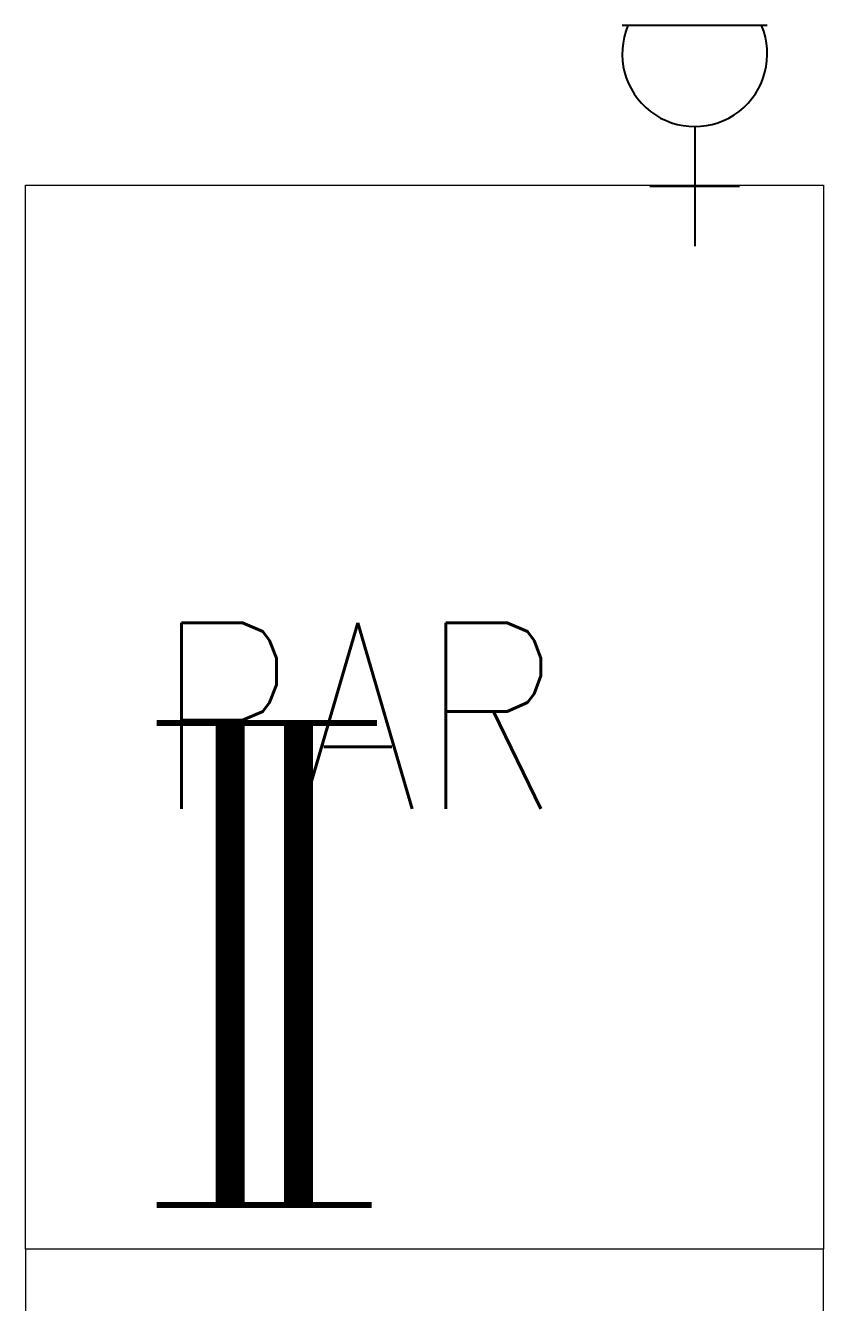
# Model space of a CAD drawing. Header units: inches. Extents: x 16928 to 514628, y -1471 to 241387.
# Drawn here: x 313228 to 314728, y 46756 to 49155 of the extents above; entities that cross this region are included whole.
import ezdxf

# ---------------------------------------------------------------- set-up
doc = ezdxf.new("R2010")
doc.units = ezdxf.units.IN
doc.header["$MEASUREMENT"] = 0
doc.layers.add('1', color=8, linetype='Continuous', lineweight=9)
doc.layers.add('t3', color=8, linetype='Continuous', lineweight=25)
doc.layers.add('ELECT', color=6, linetype='Continuous')
doc.layers.add('FITTING', color=8, linetype='Continuous')
doc.styles.add('LAILA', font='romans.shx', dxfattribs={"width": 0.85})

msp = doc.modelspace()

# ---------------------------------------------------------------- linework, layer by layer
at = {"layer": '1'}
for points in [[(313228.3, 48855.5), (314728.3, 48855.5), (314728.3, 46855.5), (313228.3, 46855.5)], [(314728.3, 46855.5), (313228.3, 46855.5), (313228.3, 44855.5), (314728.3, 44855.5)]]:
    msp.add_lwpolyline(points, close=True, dxfattribs=at)
at = {"layer": 'ELECT', "color": 6}
for p, q in [((314622.7, 49155.5), (314349.9, 49155.5)), ((314486.3, 48965.7), (314486.3, 48740.7)), ((314570.7, 48853.2), (314402, 48853.2))]:
    msp.add_line(p, q, dxfattribs=at)
msp.add_arc((314486.3, 49102.1), 136.4, 156.9763, 23.0237, dxfattribs=at)
at = {"layer": 'FITTING', "color": 3}
for points, const_width in [([(313612.7, 46938.7), (313612.7, 47838.7)], 54.6), ([(313741.5, 46938.7), (313741.5, 47838.7)], 54.6), ([(313475.1, 47844.6), (313760.1, 47844.6)], 10.9), ([(313613.8, 47844.6), (313889, 47844.6)], 10.9), ([(313475.1, 46938.7), (313750.3, 46938.7)], 10.9), ([(313603.9, 46938.7), (313879.1, 46938.7)], 10.9)]:
    msp.add_lwpolyline(points, dxfattribs=dict(at, const_width=const_width))

# ---------------------------------------------------------------- texts
at = {"layer": 't3', "style": 'LAILA', "width": 0.85}
msp.add_text('PAR', height=350, dxfattribs=at).set_placement((313470.4, 47683))

doc.saveas('drawing.dxf')
